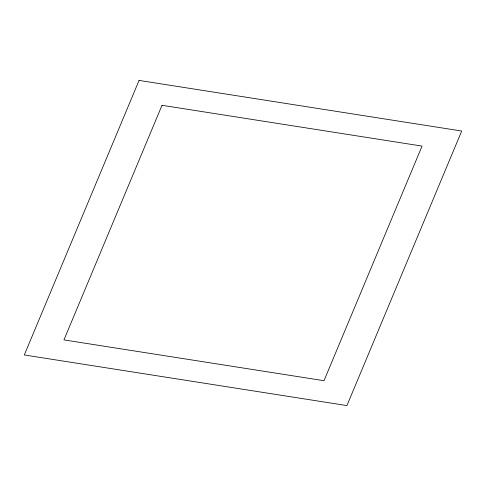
<?xml version="1.0" encoding="UTF-8"?>
<svg xmlns="http://www.w3.org/2000/svg" width="486" height="486" viewBox="0 0 486 486"><rect width="100%" height="100%" fill="white"/><g stroke="black" fill="none" stroke-linecap="round" stroke-linejoin="round"><path stroke-width="0.73" d="M139.069 80.415L24.3 354.968L346.931 405.585L461.7 131.032L139.069 80.415M162.014 105.298L63.945 339.902L323.986 380.702L422.055 146.098L162.014 105.298"/></g></svg>
